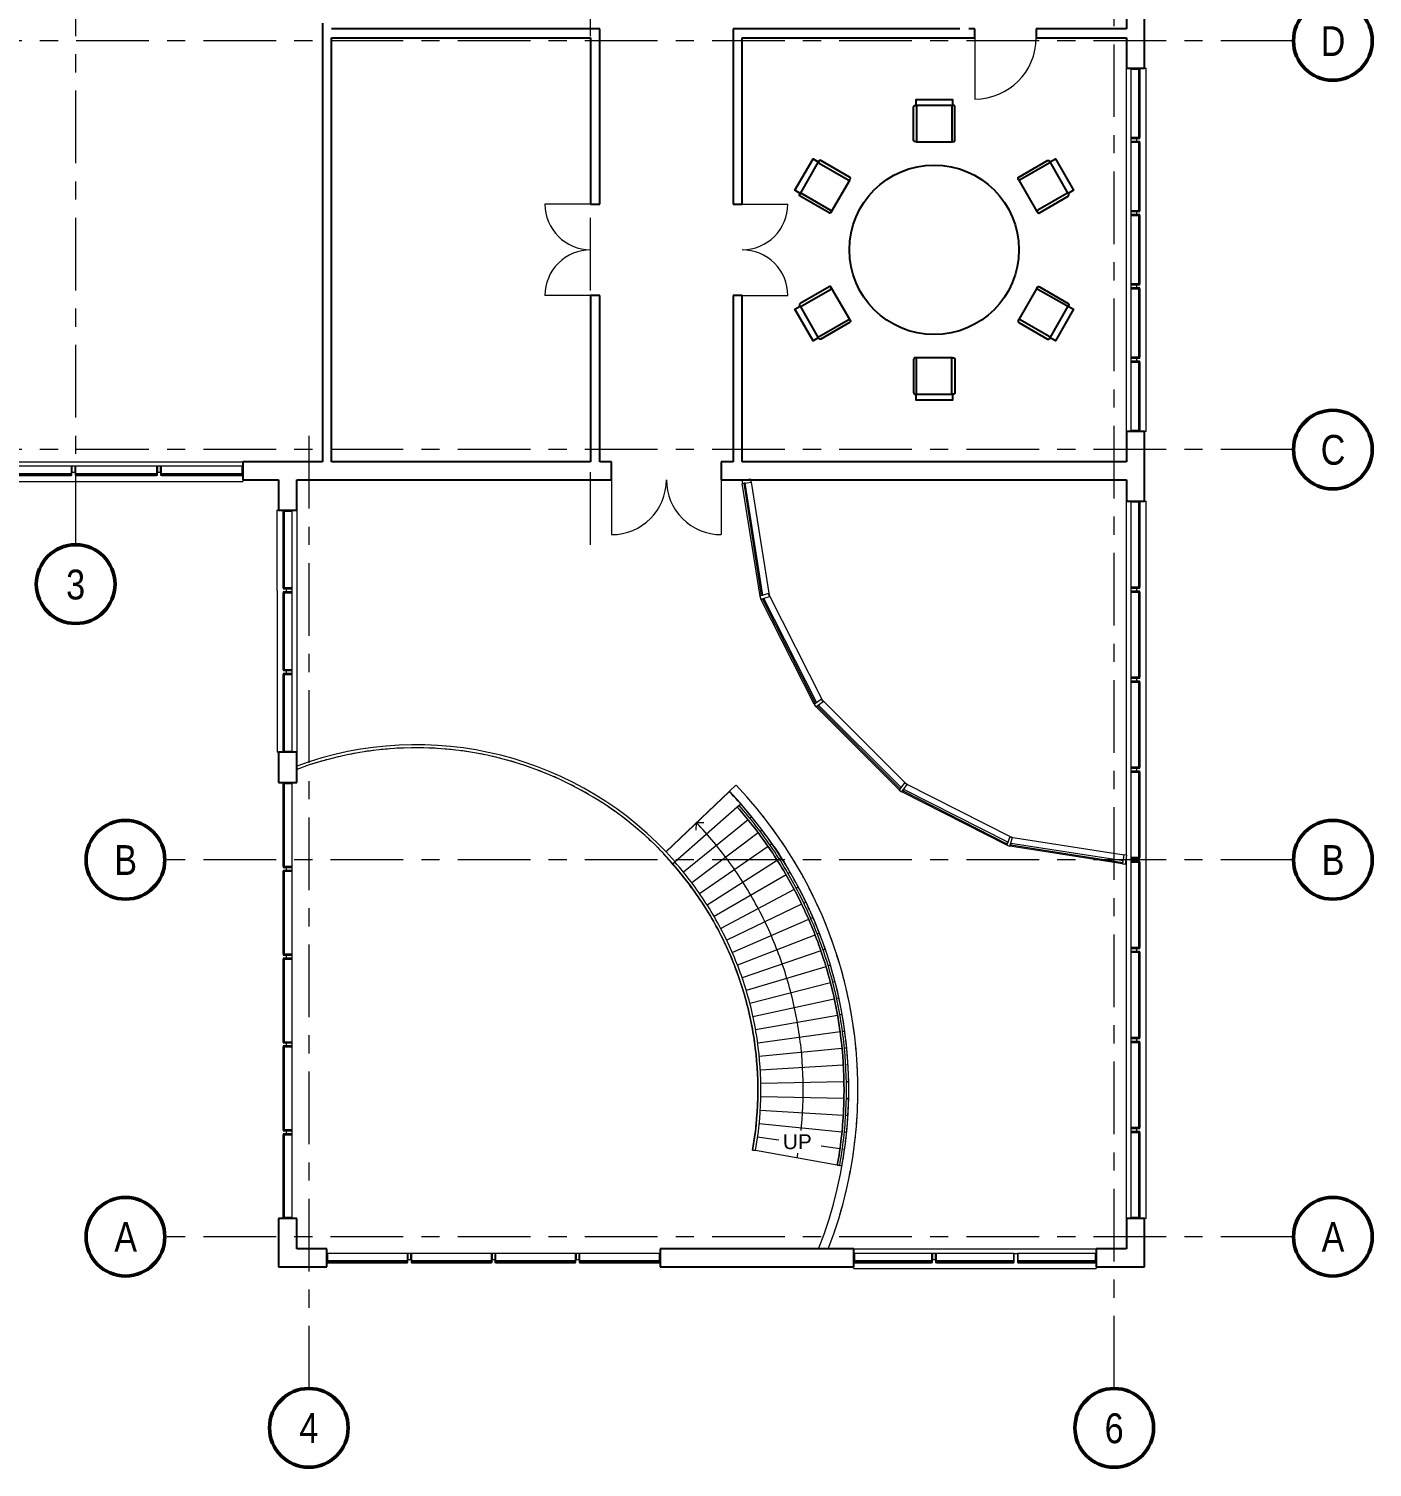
# Model space of a CAD drawing. Header units: millimetres. Extents: x -12805 to 29056, y -26186 to 10516.
# Drawn here: x 6871 to 29056, y -26186 to -2429 of the extents above; entities that cross this region are included whole.
import ezdxf

# ---------------------------------------------------------------- set-up
doc = ezdxf.new("R2010")
doc.units = ezdxf.units.MM
doc.header["$LTSCALE"] = 100
doc.linetypes.add('Grid Line', pattern=[21, 12, -3, 3, -3])
for name, color, linetype, lineweight in [('A-G22-M-FloorOutline', 6, 'Continuous', 15), ('A-G23-M-StairHandrail', 1, 'Continuous', 15), ('A-G23-M-Stairs', 1, 'Continuous', 15), ('A-G25-M-Walls', 1, 'Continuous', 15), ('A-G252-M-WallsInternal', 1, 'Continuous', 15), ('A-G321-M-WindowCills', 3, 'Continuous', 15), ('A-G321-M-Windows', 6, 'Continuous', 15), ('A-G322-M-Doors', 1, 'Continuous', 15), ('A-Z042-M-GridLines', 1, 'Continuous', 5), ('A-Z221-T-Text', 2, 'Continuous', 15)]:
    doc.layers.add(name, color=color, linetype=linetype, lineweight=lineweight)
doc.layers.add('A-G42-M-FFE', color=4, linetype='Continuous')

# ---------------------------------------------------------------- blocks, each defined once
blk = doc.blocks.new('Curtain Wall Panel - Plain - Curtain Wall Panel - Plain-230647-First Floor')
at = {"layer": 'A-G321-M-Windows', "lineweight": 20}
for p, q in [((-635, 75), (-650, 75)), ((-650, 75), (-650, -75)), ((-635, -75), (-635, 75)), ((635, 75), (635, -75)), ((650, 75), (635, 75)), ((650, -75), (650, 75)), ((-650, -75), (-635, -75)), ((635, -75), (650, -75))]:
    blk.add_line(p, q, dxfattribs=at)
at = {"layer": 'A-G321-M-Windows', "lineweight": 25}
for p, q in [((635, 75), (-635, 75)), ((-635, 75), (-635, 55)), ((-635, 55), (635, 55)), ((635, 55), (635, 75))]:
    blk.add_line(p, q, dxfattribs=at)
at = {"layer": 'A-G321-M-Windows'}
blk.add_line((-635, -75), (635, -75), dxfattribs=at)
blk = doc.blocks.new('Rectangular Mullion - 50 x 250mm-230644-First Floor')
at = {"layer": 'A-G321-M-WindowCills'}
for p, q in [((23171, -22654), (23196, -22654)), ((23171, -22904), (24496, -22904)), ((24496, -22879), (24496, -22904))]:
    blk.add_line(p, q, dxfattribs=at)
blk = doc.blocks.new('Rectangular Mullion - 50 x 250mm-230645-First Floor')
at = {"layer": 'A-G321-M-WindowCills'}
for p, q in [((23146, -22654), (23171, -22654)), ((21821, -22904), (23171, -22904))]:
    blk.add_line(p, q, dxfattribs=at)
blk = doc.blocks.new('Rectangular Mullion - 50 x 250mm-230646-First Floor')
at = {"layer": 'A-G321-M-WindowCills'}
for q in [(20496, -22879), (21821, -22904)]:
    blk.add_line((20496, -22904), q, dxfattribs=at)
blk = doc.blocks.new('Rectangular Mullion - 50 x 100mm-227649-First Floor')
at = {"layer": 'A-G321-M-WindowCills', "lineweight": 20}
for p, q in [((-25, 75), (25, 75)), ((-25, -25), (-25, 75)), ((25, 75), (25, -25)), ((25, -25), (-25, -25))]:
    blk.add_line(p, q, dxfattribs=at)
blk = doc.blocks.new('Rectangular Mullion - 50 x 250mm-V1-First Floor')
at = {"layer": 'A-G321-M-WindowCills'}
for p in [(10971, -13054), (10996, -14379)]:
    blk.add_line(p, (10971, -14379), dxfattribs=at)
blk = doc.blocks.new('Rectangular Mullion - 50 x 250mm-V2-First Floor')
at = {"layer": 'A-G321-M-WindowCills'}
blk.add_line((10971, -11704), (10971, -13054), dxfattribs=at)
blk = doc.blocks.new('Curtain Wall Panel - Plain - Curtain Wall Panel - Plain-238082-First Floor')
at = {"layer": 'A-G321-M-Windows', "lineweight": 20}
for p, q in [((-665, 75), (-680, 75)), ((-680, 75), (-680, -75)), ((-665, -75), (-665, 75)), ((665, 75), (665, -75)), ((680, 75), (665, 75)), ((680, -75), (680, 75)), ((-680, -75), (-665, -75)), ((665, -75), (680, -75))]:
    blk.add_line(p, q, dxfattribs=at)
at = {"layer": 'A-G321-M-Windows', "lineweight": 25}
for p, q in [((665, 75), (-665, 75)), ((-665, 75), (-665, 55)), ((-665, 55), (665, 55)), ((665, 55), (665, 75))]:
    blk.add_line(p, q, dxfattribs=at)
at = {"layer": 'A-G321-M-Windows'}
blk.add_line((-665, -75), (665, -75), dxfattribs=at)
blk = doc.blocks.new('Rectangular Mullion - 50 x 250mm-237901-First Floor')
at = {"layer": 'A-G321-M-WindowCills'}
for p in [(9021, -9904), (10406, -9879)]:
    blk.add_line(p, (10406, -9904), dxfattribs=at)
blk = doc.blocks.new('Rectangular Mullion - 50 x 250mm-237902-First Floor')
at = {"layer": 'A-G321-M-WindowCills'}
blk.add_line((7610, -9904), (9021, -9904), dxfattribs=at)
blk = doc.blocks.new('Curtain Wall Panel - Plain - Curtain Wall Panel - Plain-239387-First Floor')
at = {"layer": 'A-G321-M-Windows', "lineweight": 20}
for p, q in [((-703.75, 75), (-718.75, 75)), ((-718.75, 75), (-718.75, -75)), ((-703.75, -75), (-703.75, 75)), ((703.75, 75), (703.75, -75)), ((718.75, 75), (703.75, 75)), ((718.75, -75), (718.75, 75)), ((-718.75, -75), (-703.75, -75)), ((703.75, -75), (718.75, -75))]:
    blk.add_line(p, q, dxfattribs=at)
at = {"layer": 'A-G321-M-Windows', "lineweight": 25}
for p, q in [((703.75, 75), (-703.75, 75)), ((-703.75, 75), (-703.75, 55)), ((-703.75, 55), (703.75, 55)), ((703.75, 55), (703.75, 75))]:
    blk.add_line(p, q, dxfattribs=at)
at = {"layer": 'A-G321-M-Windows'}
blk.add_line((-703.75, -75), (703.75, -75), dxfattribs=at)
blk = doc.blocks.new('Rectangular Mullion - 50 x 250mm-239384-First Floor')
at = {"layer": 'A-G321-M-WindowCills'}
for p in [(25296, -10229), (25321, -11691)]:
    blk.add_line(p, (25321, -10229), dxfattribs=at)
blk = doc.blocks.new('Rectangular Mullion - 50 x 250mm-239385-First Floor')
at = {"layer": 'A-G321-M-WindowCills'}
blk.add_line((25321, -13179), (25321, -11691), dxfattribs=at)
blk = doc.blocks.new('Rectangular Mullion - 50 x 250mm-239386-First Floor')
at = {"layer": 'A-G321-M-WindowCills'}
for q in [(25321, -20616), (25296, -22079)]:
    blk.add_line((25321, -22079), q, dxfattribs=at)
blk = doc.blocks.new('Curtain Wall Panel - Plain - Curtain Wall Panel - Plain-239518-First Floor')
at = {"layer": 'A-G321-M-Windows', "lineweight": 20}
for p, q in [((-565, 75), (-580, 75)), ((-580, 75), (-580, -75)), ((-565, -75), (-565, 75)), ((565, 75), (565, -75)), ((580, 75), (565, 75)), ((580, -75), (580, 75)), ((-580, -75), (-565, -75)), ((565, -75), (580, -75))]:
    blk.add_line(p, q, dxfattribs=at)
at = {"layer": 'A-G321-M-Windows', "lineweight": 25}
for p, q in [((565, 75), (-565, 75)), ((-565, 75), (-565, 55)), ((-565, 55), (565, 55)), ((565, 55), (565, 75))]:
    blk.add_line(p, q, dxfattribs=at)
at = {"layer": 'A-G321-M-Windows'}
blk.add_line((-565, -75), (565, -75), dxfattribs=at)
blk = doc.blocks.new('Rectangular Mullion - 50 x 250mm-239515-First Floor')
at = {"layer": 'A-G321-M-WindowCills'}
for p in [(25296, -3079), (25321, -4264)]:
    blk.add_line(p, (25321, -3079), dxfattribs=at)
blk = doc.blocks.new('Rectangular Mullion - 50 x 250mm-239516-First Floor')
at = {"layer": 'A-G321-M-WindowCills'}
blk.add_line((25321, -5474), (25321, -4264), dxfattribs=at)
blk = doc.blocks.new('Rectangular Mullion - 50 x 250mm-239527-First Floor')
at = {"layer": 'A-G321-M-WindowCills'}
for q in [(25321, -7894), (25296, -9079)]:
    blk.add_line((25321, -9079), q, dxfattribs=at)
blk = doc.blocks.new('Curtain Wall Panel - Plain - Curtain Wall Panel - Plain-239968-First Floor')
at = {"layer": 'A-G321-M-Windows', "lineweight": 20}
for p, q in [((-685, 75), (-700, 75)), ((-700, 75), (-700, -75)), ((-685, -75), (-685, 75)), ((685, 75), (685, -75)), ((700, 75), (685, 75)), ((700, -75), (700, 75)), ((-700, -75), (-685, -75)), ((685, -75), (700, -75))]:
    blk.add_line(p, q, dxfattribs=at)
at = {"layer": 'A-G321-M-Windows', "lineweight": 25}
for p, q in [((685, 75), (-685, 75)), ((-685, 75), (-685, 55)), ((-685, 55), (685, 55)), ((685, 55), (685, 75))]:
    blk.add_line(p, q, dxfattribs=at)
at = {"layer": 'A-G321-M-Windows'}
blk.add_line((-685, -75), (685, -75), dxfattribs=at)
blk = doc.blocks.new('Rectangular Mullion - 50 x 100mm-239966-First Floor')
at = {"layer": 'A-G321-M-WindowCills', "lineweight": 20}
for p, q in [((-25, 75), (25, 75)), ((-25, -25), (-25, 75)), ((25, 75), (25, -25)), ((25, -25), (-25, -25))]:
    blk.add_line(p, q, dxfattribs=at)
blk = doc.blocks.new('Curtain Wall Panel - Plain - Curtain Wall Panel - Plain-240392-First Floor')
at = {"layer": 'A-G321-M-Windows', "lineweight": 20}
for p, q in [((-653.75, 75), (-668.75, 75)), ((-668.75, 75), (-668.75, -75)), ((-653.75, -75), (-653.75, 75)), ((653.75, 75), (653.75, -75)), ((668.75, 75), (653.75, 75)), ((668.75, -75), (668.75, 75)), ((-668.75, -75), (-653.75, -75)), ((653.75, -75), (668.75, -75))]:
    blk.add_line(p, q, dxfattribs=at)
at = {"layer": 'A-G321-M-Windows', "lineweight": 25}
for p, q in [((653.75, 75), (-653.75, 75)), ((-653.75, 75), (-653.75, 55)), ((-653.75, 55), (653.75, 55)), ((653.75, 55), (653.75, 75))]:
    blk.add_line(p, q, dxfattribs=at)
at = {"layer": 'A-G321-M-Windows'}
blk.add_line((-653.75, -75), (653.75, -75), dxfattribs=at)
blk = doc.blocks.new('System Panel - Concept Glazed-259675-First Floor')
at = {"layer": 'A-G321-M-Windows', "lineweight": 20}
for p, q in [((937, 52), (-937, 52)), ((-937, 52), (-937, 27)), ((-937, 27), (937, 27)), ((937, 27), (937, 52))]:
    blk.add_line(p, q, dxfattribs=at)
blk = doc.blocks.new('System Panel - Concept Glazed-259676-First Floor')
at = {"layer": 'A-G321-M-Windows', "lineweight": 20}
for p, q in [((962, 53), (-962, 53)), ((-962, 53), (-962, 27)), ((-962, 27), (962, 27)), ((962, 27), (962, 53))]:
    blk.add_line(p, q, dxfattribs=at)
blk = doc.blocks.new('Rectangular Mullion - Concept 50x150mm-259678-First Floor')
at = {"layer": 'A-G321-M-WindowCills', "lineweight": 20}
for p, q in [((-50, 75), (0, 75)), ((-50, -75), (-50, 75)), ((0, 75), (0, -75)), ((0, -75), (-50, -75))]:
    blk.add_line(p, q, dxfattribs=at)
blk = doc.blocks.new('Rectangular Mullion - Concept 50x150mm-259680-First Floor')
at = {"layer": 'A-G321-M-WindowCills', "lineweight": 20}
for p, q in [((0, 75), (-50, 75)), ((-50, 75), (-50, -75)), ((0, -75), (0, 75)), ((-50, -75), (0, -75))]:
    blk.add_line(p, q, dxfattribs=at)
blk = doc.blocks.new('Rectangular Mullion - Concept 50x150mm-259668-First Floor')
at = {"layer": 'A-G321-M-WindowCills'}
for p, q in [((23088, -15778), (24958, -16072)), ((24934, -16220), (23073, -15928))]:
    blk.add_line(p, q, dxfattribs=at)
blk = doc.blocks.new('Rectangular Mullion - Concept 50x150mm-259669-First Floor')
at = {"layer": 'A-G321-M-WindowCills'}
for p, q in [((21350, -14894), (23100, -15782)), ((23025, -15912), (21289, -15031))]:
    blk.add_line(p, q, dxfattribs=at)
blk = doc.blocks.new('Rectangular Mullion - Concept 50x150mm-259670-First Floor')
at = {"layer": 'A-G321-M-WindowCills'}
for p, q in [((18947, -11802), (18654, -9940)), ((18802, -9917), (19096, -11786))]:
    blk.add_line(p, q, dxfattribs=at)
blk = doc.blocks.new('Rectangular Mullion - Concept 50x150mm-259672-First Floor')
at = {"layer": 'A-G321-M-WindowCills', "lineweight": 20}
for p, q in [((-25, 75), (25, 75)), ((-25, -75), (-25, 75)), ((25, 75), (25, -75)), ((25, -75), (-25, -75))]:
    blk.add_line(p, q, dxfattribs=at)
blk = doc.blocks.new('Concept Dbl Door - 1810 x 2110mm-248273-First Floor')
at = {"layer": 'A-G322-M-Doors'}
for p, q in [((-905, 150), (-905, 1055)), ((905, 150), (905, 1055))]:
    blk.add_line(p, q, dxfattribs=at)
for centre, start, end in [((-905, 150), 360, 90), ((905, 150), 90, 180)]:
    blk.add_arc(centre, 905, start, end, dxfattribs=at)
blk = doc.blocks.new('Concept Dbl Door - 1510 x 2200mm-240964-First Floor')
at = {"layer": 'A-G322-M-Doors'}
for p, q in [((-755, 75), (-755, 830)), ((755, 75), (755, 830))]:
    blk.add_line(p, q, dxfattribs=at)
for centre, start, end in [((-755, 75), 360, 90), ((755, 75), 90, 180)]:
    blk.add_arc(centre, 755, start, end, dxfattribs=at)
blk = doc.blocks.new('Concept Dbl Door - 1510 x 2200mm-248703-First Floor')
at = {"layer": 'A-G322-M-Doors'}
for p, q in [((-755, -75), (-755, -830)), ((755, -75), (755, -830))]:
    blk.add_line(p, q, dxfattribs=at)
for centre, start, end in [((-755, -75), 270, 0), ((755, -75), 180, 270)]:
    blk.add_arc(centre, 755, start, end, dxfattribs=at)
blk = doc.blocks.new('Concept Sgl Door - 1010 x 2110mm-241302-First Floor')
at = {"layer": 'A-G322-M-Doors'}
blk.add_line((505, 75), (505, 1085), dxfattribs=at)
blk.add_arc((505, 75), 1010, 90, 180, dxfattribs=at)
blk = doc.blocks.new('Railing - Railing-256328-First Floor')
at = {"layer": 'A-G23-M-StairHandrail'}
blk.add_line((17507, -16218), (17545, -16185), dxfattribs=at)
for radius, end in [(5698, 110.2732), (5648, 110.4593)]:
    blk.add_arc((13270, -19952), radius, 41.3831, end, dxfattribs=at)
blk = doc.blocks.new('Railing - Railing-257075-First Floor')
at = {"layer": 'A-G23-M-StairHandrail'}
for p, q in [((18600, -15255), (18570, -15282)), ((18570, -15282), (18600, -15255)), ((20223, -21198), (20263, -21205)), ((20263, -21205), (20223, -21198))]:
    blk.add_line(p, q, dxfattribs=at)
for points in [[(18570, -15282), (18770, -15509), (19141, -15989), (19601, -16774), (19956, -17611), (20201, -18488), (20331, -19388), (20345, -20298), (20277, -20900), (20223, -21198)], [(20223, -21198), (20277, -20900), (20345, -20298), (20331, -19388), (20201, -18488), (19956, -17611), (19601, -16774), (19141, -15989), (18770, -15509), (18570, -15282)], [(20263, -21205), (20316, -20906), (20385, -20300), (20371, -19385), (20240, -18479), (19994, -17598), (19636, -16756), (19174, -15966), (18801, -15483), (18600, -15255)], [(20263, -21205), (20316, -20906), (20385, -20300), (20371, -19385), (20240, -18479), (19994, -17598), (19636, -16756), (19174, -15966), (18801, -15483), (18600, -15255)]]:
    blk.add_open_spline(points, degree=3, dxfattribs=at)
blk = doc.blocks.new('Railing - Railing-257079-First Floor')
at = {"layer": 'A-G23-M-StairHandrail'}
for p, q in [((17503, -16222), (17540, -16189)), ((17507, -16218), (17503, -16222)), ((18823, -20947), (18872, -20956)), ((18872, -20956), (18823, -20947))]:
    blk.add_line(p, q, dxfattribs=at)
for points in [[(17503, -16222), (17689, -16434), (18030, -16885), (18435, -17630), (18724, -18428), (18890, -19260), (18930, -20107), (18872, -20670), (18823, -20947)], [(18823, -20947), (18872, -20670), (18930, -20107), (18890, -19260), (18724, -18428), (18435, -17630), (18030, -16885), (17689, -16434), (17503, -16222)], [(18872, -20956), (18922, -20676), (18980, -20108), (18940, -19254), (18772, -18415), (18480, -17610), (18072, -16858), (17728, -16402), (17540, -16189)], [(18872, -20956), (18922, -20676), (18980, -20108), (18940, -19254), (18772, -18415), (18480, -17610), (18072, -16858), (17728, -16402), (17540, -16189)]]:
    blk.add_open_spline(points, degree=3, dxfattribs=at)
blk = doc.blocks.new('Grid - AEC-Grid_Head_Circle-202168-First Floor')
at = {"layer": 'A-Z042-M-GridLines', "lineweight": 50}
blk.add_circle((0, 0), 6.5, dxfattribs=at)
blk = doc.blocks.new('A-G42-Chair-01')
at = {"layer": 'A-G42-M-FFE'}
for points in [[(-315, 0), (-315, 0, 0.414214), (-340, -25), (-340, -575, 0.414214), (-315, -600), (-315, -600, 0.414214), (-290, -575), (-290, -25, 0.414214)], [(315, 0), (315, 0, -0.414214), (340, -25), (340, -575, -0.414214), (315, -600), (315, -600, -0.414214), (290, -575), (290, -25, -0.414214)]]:
    blk.add_lwpolyline(points, format="xyb", close=True, dxfattribs=at)
for points in [[(300, -5), (300, 0), (-300, 0), (-300, -5)], [(-300, -595), (-300, -600), (300, -600), (300, -595)]]:
    blk.add_lwpolyline(points, dxfattribs=at)
blk.add_lwpolyline([(-300, -600), (300, -600), (300, -700), (-300, -700)], close=True, dxfattribs=at)
blk = doc.blocks.new('*U67')
at = {"layer": 'A-G42-M-FFE'}
blk.add_blockref('A-G42-Chair-01', (0, 350), dxfattribs=at)
blk = doc.blocks.new('*U68')
at = {"layer": 'A-G42-M-FFE', "color": 0, "linetype": 'ByBlock', "lineweight": -2, "transparency": 16777216}
for p, rotation in [((21823, -3945), 180), ((19975, -5012), 240), ((23671, -5012), 120), ((19975, -7146), 299.9999999999999), ((23671, -7146), 59.99999999999997)]:
    blk.add_blockref('*U67', p, dxfattribs=dict(at, rotation=rotation))
blk.add_blockref('*U67', (21823, -8213), dxfattribs=at)

msp = doc.modelspace()

# ---------------------------------------------------------------- linework, layer by layer
at = {"layer": 'A-G22-M-FloorOutline'}
msp.add_line((17395, -16023), (18442, -15024), dxfattribs=at)
for centre, radius, start, end in [((13270, -19952), 5648, 102.4629, 104.0622), ((13270, -19952), 5648, 99.7974, 101.3206), ((13270, -19952), 5648, 97.132, 98.6129), ((13270, -19952), 5648, 94.4665, 95.9205), ((13270, -19952), 5648, 91.801, 93.2365), ((13270, -19952), 5648, 89.1356, 90.5574), ((13270, -19952), 5648, 86.4701, 87.8815), ((13270, -19952), 5648, 83.8047, 85.2078), ((13270, -19952), 5648, 81.1392, 82.5357), ((13270, -19952), 5648, 78.4737, 79.8647), ((13270, -19952), 5648, 75.8083, 77.1946), ((13270, -19952), 5648, 105.1283, 107.7852), ((13270, -19952), 5648, 73.1428, 74.5253), ((13270, -19952), 5648, 70.4773, 71.8564), ((13270, -19952), 5648, 67.8119, 69.188), ((13270, -19952), 5648, 65.1464, 66.52), ((13270, -19952), 5648, 62.481, 63.8522), ((13270, -19952), 5648, 59.8155, 61.1848), ((13270, -19952), 5648, 57.15, 58.5175), ((13265, -19952), 7298, 40.4372, 41.2415), ((13270, -19952), 5648, 54.4846, 55.8504), ((13270, -19952), 5648, 51.8274, 53.1834), ((13265, -19952), 7298, 37.9402, 38.8874), ((13270, -19952), 5648, 49.1536, 50.5166), ((13265, -19952), 7298, 35.5235, 36.5333), ((13270, -19952), 5648, 46.4881, 47.8499), ((13265, -19952), 7298, 33.1345, 34.1791), ((13270, -19952), 5648, 43.8227, 45.1833), ((13265, -19952), 7298, 30.7583, 31.8248), ((13265, -19952), 7298, 28.3891, 29.4703), ((13265, -19952), 7298, 26.0241, 27.1158), ((13265, -19952), 7298, 23.6618, 24.7611), ((13265, -19952), 7298, 21.3015, 22.4063), ((13265, -19952), 7298, 18.9425, 20.0513), ((13265, -19952), 7298, 16.5845, 17.6961), ((13265, -19952), 7298, 14.2272, 15.3406), ((13265, -19952), 7298, 11.8706, 12.9847), ((13265, -19952), 7298, 9.5144, 10.6285), ((13265, -19952), 7298, 7.1586, 8.2718), ((13265, -19952), 7298, 4.8031, 5.9145), ((13265, -19952), 7298, 2.4479, 3.5565), ((13265, -19952), 7298, 0.0929, 1.1974), ((13265, -19952), 7298, 357.7381, 358.8369), ((13265, -19952), 7298, 355.3834, 356.4744), ((13265, -19952), 7298, 353.0289, 354.1092), ((13265, -19952), 7298, 350.6745, 351.7395), ((13265, -19952), 7298, 348.3202, 349.3625), ((13265, -19952), 7298, 345.966, 346.972), ((13265, -19952), 7298, 343.6119, 344.5515), ((13265, -19952), 7298, 341.2578, 342.0414)]:
    msp.add_arc(centre, radius, start, end, dxfattribs=at)
at = {"layer": 'A-G23-M-Stairs'}
for p, q in [((18439, -15025), (17394, -16021)), ((18570, -15282), (17545, -16185)), ((18628, -15231), (18600, -15255)), ((18749, -15493), (17684, -16359)), ((18809, -15444), (18780, -15467)), ((18981, -15664), (18951, -15686)), ((18918, -15711), (17820, -16535)), ((19144, -15890), (19113, -15912)), ((17357, -16056), (17354, -16059)), ((19080, -15935), (17950, -16716)), ((19298, -16123), (19266, -16144)), ((19232, -16165), (18073, -16901)), ((19443, -16362), (19410, -16381)), ((19376, -16401), (18189, -17091)), ((19579, -16606), (19545, -16624)), ((19510, -16643), (18297, -17286)), ((19705, -16855), (19670, -16872)), ((19634, -16889), (18398, -17484)), ((19749, -17141), (18491, -17687)), ((19821, -17109), (19786, -17125)), ((19854, -17396), (18575, -17893)), ((19927, -17368), (19891, -17382)), ((19949, -17656), (18651, -18102)), ((20023, -17630), (19987, -17643)), ((20034, -17919), (18719, -18314)), ((20109, -17896), (20072, -17907)), ((20108, -18185), (18779, -18528)), ((20184, -18165), (20147, -18175)), ((20172, -18453), (18830, -18745)), ((20249, -18437), (20211, -18445)), ((20225, -18724), (18874, -18963)), ((20303, -18711), (20265, -18717)), ((20268, -18997), (18909, -19183)), ((20346, -18987), (20308, -18992)), ((20300, -19272), (18934, -19404)), ((20378, -19264), (20340, -19268)), ((20321, -19547), (18951, -19626)), ((20399, -19543), (20361, -19545)), ((20332, -19823), (18959, -19848)), ((20410, -19822), (20372, -19822)), ((20332, -20099), (18959, -20071)), ((20409, -20101), (20372, -20100)), ((20321, -20375), (18950, -20293)), ((20398, -20380), (20361, -20378)), ((20299, -20651), (18932, -20515)), ((20376, -20659), (20339, -20655)), ((20266, -20925), (18906, -20736)), ((20223, -21198), (18872, -20956)), ((20343, -20936), (20306, -20931)), ((20299, -21212), (20263, -21205))]:
    msp.add_line(p, q, dxfattribs=at)
for points in [[(18981, -15664), (18813, -15440), (18632, -15227), (18439, -15025)], [(17536, -16260), (17477, -16192), (17416, -16125), (17354, -16059)], [(17722, -16487), (17685, -16439), (17646, -16393), (17605, -16346)], [(17899, -16727), (17864, -16677), (17827, -16628), (17789, -16581)], [(18069, -16986), (18034, -16929), (17999, -16873), (17962, -16818)], [(19821, -17109), (19784, -17024), (19745, -16940), (19704, -16856)], [(18259, -17319), (18214, -17233), (18168, -17148), (18120, -17064)], [(19937, -17394), (19901, -17298), (19861, -17204), (19820, -17110)], [(18505, -17849), (18480, -17788), (18454, -17728), (18428, -17668)], [(20184, -18165), (20147, -18020), (20105, -17876), (20059, -17734)], [(18607, -18124), (18587, -18067), (18566, -18010), (18544, -17953)], [(18772, -18708), (18758, -18644), (18742, -18579), (18726, -18515)], [(20378, -19264), (20351, -18986), (20307, -18710), (20249, -18437)], [(18844, -19086), (18829, -18990), (18812, -18895), (18793, -18799)], [(18904, -19667), (18901, -19601), (18896, -19535), (18890, -19470)], [(20399, -19543), (20398, -19518), (20397, -19494), (20395, -19469)], [(20409, -19792), (20408, -19709), (20404, -19626), (20400, -19543)], [(18911, -19960), (18911, -19899), (18910, -19838), (18908, -19777)], [(20410, -19821), (20410, -19820), (20410, -19819), (20410, -19818)], [(18903, -20258), (18906, -20197), (18909, -20136), (18910, -20075)], [(18878, -20566), (18885, -20500), (18891, -20434), (18896, -20368)], [(18823, -20947), (18840, -20852), (18855, -20756), (18867, -20659)], [(20343, -20936), (20356, -20844), (20367, -20751), (20376, -20659)], [(20299, -21212), (20316, -21120), (20330, -21028), (20343, -20936)]]:
    msp.add_open_spline(points, degree=3, dxfattribs=at)
for points, knots in [([(19144, -15890), (19114, -15847), (19061, -15770), (19004, -15697), (18979, -15665)], [21.3318, 21.3318, 21.3318, 21.3318, 21.941225, 22.398208, 22.398208, 22.398208, 22.398208]), ([(19705, -16855), (19659, -16759), (19488, -16429), (19303, -16103), (19148, -15888)], [17.065378, 17.065378, 17.065378, 17.065378, 18.284354, 21.331748, 21.331748, 21.331748, 21.331748]), ([(18389, -17581), (18377, -17556), (18336, -17468), (18293, -17381), (18262, -17319)], [14.165516, 14.165516, 14.165516, 14.165516, 14.506904, 15.360252, 15.360252, 15.360252, 15.360252]), ([(20054, -17720), (20023, -17627), (19985, -17519), (19944, -17412), (19938, -17397)], [13.502288, 13.502288, 13.502288, 13.502288, 14.627483, 14.812179, 14.812179, 14.812179, 14.812179]), ([(18696, -18409), (18688, -18382), (18671, -18323), (18653, -18265), (18643, -18234)], [10.5337274, 10.5337274, 10.5337274, 10.5337274, 10.8801782, 11.2862982, 11.2862982, 11.2862982, 11.2862982]), ([(20249, -18437), (20243, -18411), (20223, -18320), (20201, -18229), (20184, -18165)], [10.665876, 10.665876, 10.665876, 10.665876, 10.970613, 11.732413, 11.732413, 11.732413, 11.732413]), ([(18882, -19375), (18875, -19313), (18864, -19217), (18850, -19121), (18845, -19087)], [6.484207, 6.484207, 6.484207, 6.484207, 7.253452, 7.680126, 7.680126, 7.680126, 7.680126]), ([(20393, -19444), (20390, -19397), (20385, -19337), (20379, -19277), (20378, -19264)], [6.7782413, 6.7782413, 6.7782413, 6.7782413, 7.3137417, 7.4660984, 7.4660984, 7.4660984, 7.4660984]), ([(20376, -20659), (20389, -20526), (20409, -20247), (20413, -19968), (20410, -19822)], [2.133423, 2.133423, 2.133423, 2.133423, 3.656871, 5.332931, 5.332931, 5.332931, 5.332931])]:
    msp.add_open_spline(points, degree=3, knots=knots, dxfattribs=at)
at = {"layer": 'A-G25-M-Walls', "lineweight": 25}
for p, q in [((25296, -3079), (25296, 221)), ((24996, -429), (24996, -2429)), ((24996, -2579), (24996, -3079)), ((24996, -3079), (25296, -3079)), ((24996, -9079), (24996, -9579)), ((25296, -9079), (24996, -9079)), ((25296, -10229), (25296, -9079)), ((11296, -9579), (10406, -9579)), ((10406, -9579), (10406, -9879)), ((10406, -9879), (10996, -9879)), ((10996, -9879), (10996, -10379)), ((11296, -10379), (11296, -9879)), ((24996, -9879), (24996, -10229)), ((10996, -10379), (11296, -10379)), ((24996, -10229), (25296, -10229)), ((11296, -14379), (10996, -14379)), ((10996, -14379), (10996, -14879)), ((11296, -14879), (11296, -14379)), ((10996, -14879), (11296, -14879)), ((11296, -22079), (10996, -22079)), ((10996, -22079), (10996, -22879)), ((11296, -22579), (11296, -22079)), ((24996, -22079), (24996, -22579)), ((25296, -22079), (24996, -22079)), ((25296, -22879), (25296, -22079)), ((11796, -22579), (11296, -22579)), ((11796, -22879), (11796, -22579)), ((20496, -22579), (17296, -22579)), ((17296, -22579), (17296, -22879)), ((20496, -22879), (20496, -22579)), ((24996, -22579), (24496, -22579)), ((24496, -22579), (24496, -22879)), ((10996, -22879), (11796, -22879)), ((17296, -22879), (20496, -22879)), ((24496, -22879), (25296, -22879))]:
    msp.add_line(p, q, dxfattribs=at)
at = {"layer": 'A-G25-M-Walls'}
for p, q in [((24996, -9079), (24996, -3079)), ((-9294, -9579), (10406, -9579)), ((11296, -10379), (11296, -14379)), ((24996, -16078), (24996, -10229)), ((24996, -22079), (24996, -16154)), ((20496, -22579), (24496, -22579))]:
    msp.add_line(p, q, dxfattribs=at)
at = {"layer": 'A-G252-M-WallsInternal', "lineweight": 25}
for p, q in [((11721, -2334), (11721, -9579)), ((16300, -2429), (11871, -2429)), ((11871, -9579), (11871, -2579)), ((11871, -2579), (16150, -2579)), ((16150, -2579), (16150, -5324)), ((16300, -5324), (16300, -2429)), ((22246, -2429), (18501, -2429)), ((18501, -2429), (18501, -5324)), ((18651, -2579), (22496, -2579)), ((18651, -5324), (18651, -2579)), ((22496, -2429), (22396, -2429)), ((22496, -2579), (22496, -2429)), ((24996, -2429), (23506, -2429)), ((23506, -2429), (23506, -2579)), ((23506, -2579), (24996, -2579)), ((16150, -5324), (16300, -5324)), ((18501, -5324), (18651, -5324)), ((16150, -6834), (16150, -9579)), ((16300, -6834), (16150, -6834)), ((16300, -9579), (16300, -6834)), ((18501, -6834), (18501, -9579)), ((18651, -6834), (18501, -6834)), ((18651, -9579), (18651, -6834)), ((11721, -9579), (11296, -9579)), ((16150, -9579), (11871, -9579)), ((16496, -9579), (16300, -9579)), ((16496, -9879), (16496, -9579)), ((18501, -9579), (18306, -9579)), ((18306, -9579), (18306, -9879)), ((24996, -9579), (18651, -9579)), ((11296, -9879), (16496, -9879)), ((18306, -9879), (24996, -9879))]:
    msp.add_line(p, q, dxfattribs=at)
at = {"layer": 'A-G252-M-WallsInternal'}
msp.add_line((18550, -14920), (18441, -15023), dxfattribs=at)
for radius, start in [(7298, 338.9038), (7148, 338.4392)]:
    msp.add_arc((13265, -19952), radius, start, 43.5991, dxfattribs=at)
at = {"layer": 'A-G42-M-FFE'}
msp.add_circle((21823, -6079), 1400, dxfattribs=at)
at = {"layer": 'A-Z042-M-GridLines', "linetype": 'Grid Line'}
for p, q in [((7646, -10951), (7646, 9216)), ((16146, -10951), (16146, 9216)), ((24796, -24886), (24796, 9216)), ((27756, -2629), (-11505, -2629)), ((11496, -9153), (11496, -24886)), ((27756, -9379), (-11505, -9379)), ((27756, -16154), (9118, -16154)), ((27756, -22379), (9118, -22379))]:
    msp.add_line(p, q, dxfattribs=at)
at = {"layer": 'A-Z221-T-Text'}
for p in [(17894, -15667), (18021, -15545)]:
    msp.add_line(p, (17897, -15542), dxfattribs=at)
msp.add_open_spline([(19561, -21080), (19611, -20798), (19674, -20229), (19654, -19370), (19519, -18522), (19272, -17699), (18917, -16917), (18460, -16189), (18094, -15749), (17897, -15542)], degree=3, dxfattribs=at)

# ---------------------------------------------------------------- block references
at = {"layer": 'A-G23-M-StairHandrail'}
for name in ['Railing - Railing-256328-First Floor', 'Railing - Railing-257075-First Floor', 'Railing - Railing-257079-First Floor']:
    msp.add_blockref(name, (0, 0), dxfattribs=at)
at = {"layer": 'A-G321-M-WindowCills'}
for name, p in [('Rectangular Mullion - 50 x 250mm-239515-First Floor', (0, 0)), ('Rectangular Mullion - 50 x 250mm-239516-First Floor', (0, 0)), ('Rectangular Mullion - 50 x 250mm-239516-First Floor', (0, -1210)), ('Rectangular Mullion - 50 x 250mm-239516-First Floor', (0, -2420)), ('Rectangular Mullion - 50 x 250mm-239527-First Floor', (0, 0)), ('Rectangular Mullion - 50 x 250mm-237902-First Floor', (-1411, 0)), ('Rectangular Mullion - 50 x 250mm-237902-First Floor', (0, 0)), ('Rectangular Mullion - 50 x 250mm-237901-First Floor', (0, 0)), ('Rectangular Mullion - Concept 50x150mm-259670-First Floor', (0, 0)), ('Rectangular Mullion - 50 x 250mm-239384-First Floor', (0, 0)), ('Rectangular Mullion - 50 x 250mm-V2-First Floor', (0, 0)), ('Rectangular Mullion - 50 x 250mm-239385-First Floor', (0, 0)), ('Rectangular Mullion - 50 x 250mm-V1-First Floor', (0, 0)), ('Rectangular Mullion - 50 x 250mm-239385-First Floor', (0, -1488)), ('Rectangular Mullion - 50 x 250mm-239385-First Floor', (0, -2975)), ('Rectangular Mullion - Concept 50x150mm-259669-First Floor', (0, 0)), ('Rectangular Mullion - Concept 50x150mm-259668-First Floor', (0, 0)), ('Rectangular Mullion - 50 x 250mm-239385-First Floor', (0, -4463)), ('Rectangular Mullion - 50 x 250mm-239385-First Floor', (0, -5950)), ('Rectangular Mullion - 50 x 250mm-239385-First Floor', (0, -7438)), ('Rectangular Mullion - 50 x 250mm-239386-First Floor', (0, 0)), ('Rectangular Mullion - 50 x 250mm-230645-First Floor', (0, 0)), ('Rectangular Mullion - 50 x 250mm-230644-First Floor', (0, 0)), ('Rectangular Mullion - 50 x 250mm-230646-First Floor', (0, 0))]:
    msp.add_blockref(name, p, dxfattribs=at)
at = {"layer": 'A-G321-M-WindowCills', "extrusion": (0, 0, -1)}
for name, p, rotation in [('Rectangular Mullion - 50 x 100mm-227649-First Floor', (-25146, -4264), 270.0000000000001), ('Rectangular Mullion - 50 x 100mm-227649-First Floor', (-25146, -5474), 270.0000000000001), ('Rectangular Mullion - 50 x 100mm-227649-First Floor', (-25146, -6684), 270.0000000000001), ('Rectangular Mullion - 50 x 100mm-227649-First Floor', (-25146, -7894), 270.0000000000001), ('Rectangular Mullion - Concept 50x150mm-259678-First Floor', (-18721, -9879), 81.06935853028702), ('Rectangular Mullion - 50 x 100mm-227649-First Floor', (-11146, -11704), 90.0000000000001), ('Rectangular Mullion - Concept 50x150mm-259672-First Floor', (-19023, -11803), 72.13871706057422), ('Rectangular Mullion - 50 x 100mm-227649-First Floor', (-25146, -11691), 270.0000000000001), ('Rectangular Mullion - 50 x 100mm-227649-First Floor', (-11146, -13054), 90.0000000000001), ('Rectangular Mullion - 50 x 100mm-227649-First Floor', (-25146, -13179), 270.0000000000001), ('Rectangular Mullion - Concept 50x150mm-259672-First Floor', (-19916, -13563), 54.04632602357008), ('Rectangular Mullion - 50 x 100mm-227649-First Floor', (-25146, -14666), 270.0000000000001), ('Rectangular Mullion - Concept 50x150mm-259672-First Floor', (-21311, -14958), 35.95393498656598), ('Rectangular Mullion - Concept 50x150mm-259672-First Floor', (-23071, -15851), 17.86154394956155), ('Rectangular Mullion - 50 x 100mm-227649-First Floor', (-25146, -16154), 270.0000000000001), ('Rectangular Mullion - 50 x 100mm-239966-First Floor', (-11146, -16304), 90), ('Rectangular Mullion - 50 x 100mm-239966-First Floor', (-11146, -17754), 90), ('Rectangular Mullion - 50 x 100mm-227649-First Floor', (-25146, -17641), 270.0000000000001), ('Rectangular Mullion - 50 x 100mm-239966-First Floor', (-11146, -19204), 90), ('Rectangular Mullion - 50 x 100mm-227649-First Floor', (-25146, -19129), 270.0000000000001), ('Rectangular Mullion - 50 x 100mm-239966-First Floor', (-11146, -20654), 90), ('Rectangular Mullion - 50 x 100mm-227649-First Floor', (-25146, -20616), 270.0000000000001)]:
    msp.add_blockref(name, p, dxfattribs=dict(at, rotation=rotation))
for name, p in [('Rectangular Mullion - 50 x 100mm-227649-First Floor', (-7610, -9729)), ('Rectangular Mullion - 50 x 100mm-227649-First Floor', (-9021, -9729)), ('Rectangular Mullion - 50 x 100mm-239966-First Floor', (-13158, -22729)), ('Rectangular Mullion - 50 x 100mm-239966-First Floor', (-14546, -22729)), ('Rectangular Mullion - 50 x 100mm-239966-First Floor', (-15933, -22729)), ('Rectangular Mullion - 50 x 100mm-227649-First Floor', (-21821, -22729))]:
    msp.add_blockref(name, p, dxfattribs=at)
at = {"layer": 'A-G321-M-WindowCills'}
for name, p, rotation in [('Rectangular Mullion - 50 x 250mm-230646-First Floor', (33874, 10117), 269.9999999999999), ('Rectangular Mullion - Concept 50x150mm-259669-First Floor', (10654, 12852), 323.8152179259916), ('Rectangular Mullion - Concept 50x150mm-259669-First Floor', (4304, 7274), 341.9076089629958), ('Rectangular Mullion - Concept 50x150mm-259680-First Floor', (24995, -16154), 351.0690975201525)]:
    msp.add_blockref(name, p, dxfattribs=dict(at, rotation=rotation))
at = {"layer": 'A-G321-M-Windows'}
for name, p, rotation in [('Curtain Wall Panel - Plain - Curtain Wall Panel - Plain-239518-First Floor', (25146, -3659), 269.9999999999999), ('Curtain Wall Panel - Plain - Curtain Wall Panel - Plain-239518-First Floor', (25146, -4869), 269.9999999999999), ('Curtain Wall Panel - Plain - Curtain Wall Panel - Plain-239518-First Floor', (25146, -6079), 269.9999999999999), ('Curtain Wall Panel - Plain - Curtain Wall Panel - Plain-239518-First Floor', (25146, -7289), 269.9999999999999), ('Curtain Wall Panel - Plain - Curtain Wall Panel - Plain-239518-First Floor', (25146, -8499), 269.9999999999999), ('Curtain Wall Panel - Plain - Curtain Wall Panel - Plain-238082-First Floor', (6904, -9729), 180), ('Curtain Wall Panel - Plain - Curtain Wall Panel - Plain-238082-First Floor', (8315, -9729), 180), ('Curtain Wall Panel - Plain - Curtain Wall Panel - Plain-238082-First Floor', (9726, -9729), 180), ('System Panel - Concept Glazed-259675-First Floor', (18874, -10853), 98.93064146971301), ('Curtain Wall Panel - Plain - Curtain Wall Panel - Plain-230647-First Floor', (11146, -11029), 89.99999999999991), ('Curtain Wall Panel - Plain - Curtain Wall Panel - Plain-239387-First Floor', (25146, -10948), 269.9999999999999), ('Curtain Wall Panel - Plain - Curtain Wall Panel - Plain-230647-First Floor', (11146, -12379), 89.99999999999991), ('System Panel - Concept Glazed-259676-First Floor', (19469, -12683), 116.9074784579281), ('Curtain Wall Panel - Plain - Curtain Wall Panel - Plain-239387-First Floor', (25146, -12435), 269.9999999999999), ('Curtain Wall Panel - Plain - Curtain Wall Panel - Plain-230647-First Floor', (11146, -13729), 89.99999999999991), ('Curtain Wall Panel - Plain - Curtain Wall Panel - Plain-239387-First Floor', (25146, -13923), 269.9999999999999), ('System Panel - Concept Glazed-259676-First Floor', (20614, -14261), 134.9998694949325), ('Curtain Wall Panel - Plain - Curtain Wall Panel - Plain-239387-First Floor', (25146, -15410), 269.9999999999999), ('Curtain Wall Panel - Plain - Curtain Wall Panel - Plain-239968-First Floor', (11146, -15579), 90), ('System Panel - Concept Glazed-259676-First Floor', (22191, -15405), 153.0922605319366), ('System Panel - Concept Glazed-259675-First Floor', (24021, -16001), 171.0690975201525), ('Curtain Wall Panel - Plain - Curtain Wall Panel - Plain-239968-First Floor', (11146, -17029), 90), ('Curtain Wall Panel - Plain - Curtain Wall Panel - Plain-239387-First Floor', (25146, -16898), 269.9999999999999), ('Curtain Wall Panel - Plain - Curtain Wall Panel - Plain-239968-First Floor', (11146, -18479), 90), ('Curtain Wall Panel - Plain - Curtain Wall Panel - Plain-239387-First Floor', (25146, -18385), 269.9999999999999), ('Curtain Wall Panel - Plain - Curtain Wall Panel - Plain-239968-First Floor', (11146, -19929), 90), ('Curtain Wall Panel - Plain - Curtain Wall Panel - Plain-239387-First Floor', (25146, -19873), 269.9999999999999), ('Curtain Wall Panel - Plain - Curtain Wall Panel - Plain-239387-First Floor', (25146, -21360), 269.9999999999999), ('Curtain Wall Panel - Plain - Curtain Wall Panel - Plain-239968-First Floor', (11146, -21379), 90), ('Curtain Wall Panel - Plain - Curtain Wall Panel - Plain-240392-First Floor', (12464, -22729), 180), ('Curtain Wall Panel - Plain - Curtain Wall Panel - Plain-240392-First Floor', (13852, -22729), 180), ('Curtain Wall Panel - Plain - Curtain Wall Panel - Plain-240392-First Floor', (15239, -22729), 180), ('Curtain Wall Panel - Plain - Curtain Wall Panel - Plain-240392-First Floor', (16627, -22729), 180), ('Curtain Wall Panel - Plain - Curtain Wall Panel - Plain-230647-First Floor', (21146, -22729), 180), ('Curtain Wall Panel - Plain - Curtain Wall Panel - Plain-230647-First Floor', (22496, -22729), 180), ('Curtain Wall Panel - Plain - Curtain Wall Panel - Plain-230647-First Floor', (23846, -22729), 180)]:
    msp.add_blockref(name, p, dxfattribs=dict(at, rotation=rotation))
at = {"layer": 'A-G322-M-Doors'}
for name, p, rotation in [('Concept Sgl Door - 1010 x 2110mm-241302-First Floor', (23001, -2504), 180), ('Concept Dbl Door - 1510 x 2200mm-240964-First Floor', (16225, -6079), 89.99999999999993), ('Concept Dbl Door - 1510 x 2200mm-248703-First Floor', (18576, -6079), 90.00000000000007), ('Concept Dbl Door - 1810 x 2110mm-248273-First Floor', (17401, -9729), 180)]:
    msp.add_blockref(name, p, dxfattribs=dict(at, rotation=rotation))
at = {"layer": 'A-G42-M-FFE'}
msp.add_blockref('*U68', (0, 0), dxfattribs=at)
at = {"layer": 'A-Z042-M-GridLines', "lineweight": 50, "xscale": 99.99999999999993, "yscale": 99.99999999999993, "zscale": 99.99999999999993}
for p, rotation in [((28406, -2629), 89.9999999999999), ((28406, -9379), 89.99999999999982), ((8468, -16154), 89.99999999999982), ((28406, -16154), 89.99999999999982), ((8468, -22379), 89.99999999999982), ((28406, -22379), 89.99999999999982), ((11496, -25536), 180)]:
    msp.add_blockref('Grid - AEC-Grid_Head_Circle-202168-First Floor', p, dxfattribs=dict(at, rotation=rotation))
for p in [(7646, -11601), (24796, -25536)]:
    msp.add_blockref('Grid - AEC-Grid_Head_Circle-202168-First Floor', p, dxfattribs=at)

# ---------------------------------------------------------------- texts
at = {"layer": 'A-Z042-M-GridLines', "char_height": 491.64, "attachment_point": 2, "line_spacing_factor": 0.968573}
for s, insert, width in [('\\fArial Narrow|b0|i0|c0|p34|;D', (28409, -2387), 486), ('\\fArial Narrow|b0|i0|c0|p34|;C', (28409, -9137), 486), ('\\fArial Narrow|b0|i0|c0|p34|;3', (7645, -11362), 372), ('\\fArial Narrow|b0|i0|c0|p34|;B', (8471, -15912), 450), ('\\fArial Narrow|b0|i0|c0|p34|;B', (28409, -15912), 450), ('\\fArial Narrow|b0|i0|c0|p34|;A', (8471, -22137), 450), ('\\fArial Narrow|b0|i0|c0|p34|;A', (28409, -22137), 450), ('\\fArial Narrow|b0|i0|c0|p34|;4', (11496, -25292), 372), ('\\fArial Narrow|b0|i0|c0|p34|;6', (24795, -25297), 372)]:
    msp.add_mtext(s, dxfattribs=dict(at, insert=insert, width=width))

# ---------------------------------------------------------------- next in the draw order: texts
at = {"layer": 'A-Z221-T-Text', "insert": (19324, -20687), "char_height": 245.88, "width": 567.69, "attachment_point": 1, "line_spacing_factor": 0.938532, "bg_fill": 3, "box_fill_scale": 1.25, "bg_fill_color": 0, "bg_fill_transparency": 0}
msp.add_mtext('\\fArial|b0|i0|c0|p34|;UP', dxfattribs=at)

doc.saveas('drawing.dxf')
